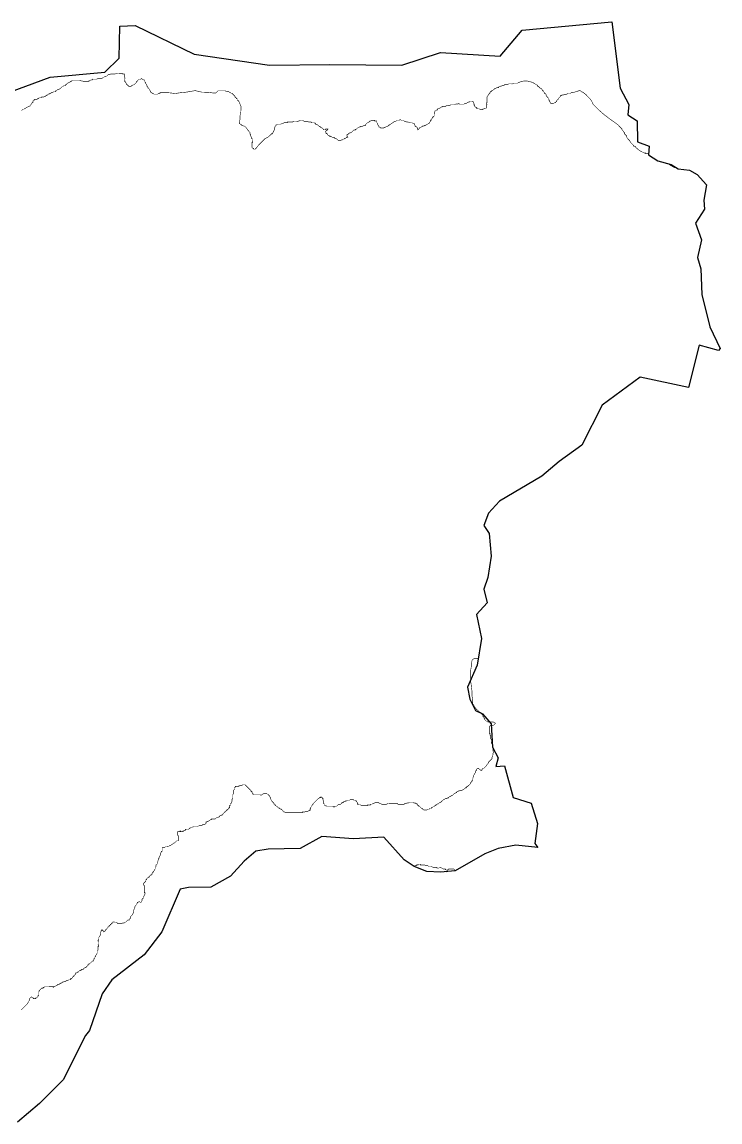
# Model space of a CAD drawing. Header units: metres. Extents: x 325786 to 333768, y 1808927 to 1815015.
# Drawn here: x 330076 to 333768, y 1809197 to 1815015 of the extents above; entities that cross this region are included whole.
import ezdxf

# ---------------------------------------------------------------- set-up
doc = ezdxf.new("R2010")
doc.units = ezdxf.units.M
doc.layers.add('HAZARDS LINE', color=1, linetype='Continuous')
doc.layers.add('village', color=3, linetype='Continuous')

msp = doc.modelspace()

# ---------------------------------------------------------------- linework, layer by layer
at = {"layer": 'HAZARDS LINE', "lineweight": 18, "const_width": 3}
for points in [[(333390.1, 1814318.3), (333386.8, 1814318.3), (333382.7, 1814318.4), (333378.7, 1814318.4), (333374.6, 1814318.4), (333374.7, 1814322.5), (333366.6, 1814322.5), (333362.6, 1814326.6), (333358.5, 1814326.6), (333350.5, 1814330.7), (333342.4, 1814334.8), (333338.4, 1814338.9), (333334.4, 1814338.9), (333334.4, 1814343), (333330.4, 1814347.1), (333326.4, 1814347.1), (333326.4, 1814351.1), (333322.3, 1814351.2), (333322.4, 1814355.2), (333318.3, 1814355.2), (333314.3, 1814359.3), (333310.3, 1814359.3), (333310.3, 1814363.4), (333302.3, 1814371.5), (333298.3, 1814375.6), (333294.3, 1814379.7), (333290.3, 1814387.8), (333286.3, 1814391.9), (333282.3, 1814395.9), (333278.3, 1814400), (333274.3, 1814408.1), (333274.3, 1814412.2), (333270.3, 1814416.3), (333266.3, 1814420.3), (333262.3, 1814424.4), (333262.3, 1814428.4), (333262.3, 1814432.5), (333258.3, 1814432.5), (333258.3, 1814436.6), (333254.3, 1814440.6), (333250.3, 1814444.7), (333250.3, 1814448.8), (333246.3, 1814452.8), (333226.3, 1814473.2), (333186.1, 1814501.8), (333153.9, 1814526.3), (333125.8, 1814550.8), (333113.8, 1814563), (333097.7, 1814579.3), (333089.8, 1814595.6), (333081.8, 1814607.7), (333069.7, 1814620), (333057.7, 1814632.2), (333041.6, 1814644.4), (333037.6, 1814644.5), (333033.6, 1814648.6), (333025.5, 1814652.7), (333013.4, 1814648.7), (332989, 1814640.8), (332985, 1814640.8), (332981, 1814640.9), (332976.9, 1814636.9), (332972.8, 1814636.9), (332968.8, 1814636.9), (332964.8, 1814637), (332956.6, 1814633), (332952.6, 1814633), (332948.6, 1814633), (332944.5, 1814633.1), (332940.4, 1814629.1), (332936.4, 1814629.1), (332932.3, 1814629.1), (332928.3, 1814625.1), (332924.2, 1814625.1), (332924.2, 1814621.1), (332920.1, 1814617.1), (332916.1, 1814613.1), (332911.9, 1814605), (332907.9, 1814605), (332903.8, 1814597), (332903.8, 1814592.9), (332899.7, 1814593), (332899.7, 1814588.9), (332895.7, 1814589), (332887.5, 1814585), (332883.5, 1814585), (332879.5, 1814585), (332875.4, 1814585.1), (332871.4, 1814585.1), (332871.4, 1814589.2), (332867.4, 1814593.2), (332867.4, 1814597.3), (332863.4, 1814601.3), (332863.4, 1814605.4), (332859.4, 1814609.5), (332859.5, 1814613.5), (332855.4, 1814617.6), (332851.4, 1814621.7), (332847.5, 1814629.8), (332847.5, 1814633.8), (332843.5, 1814637.9), (332839.4, 1814637.9), (332839.5, 1814642), (332831.4, 1814650.1), (332831.5, 1814654.2), (332827.4, 1814654.2), (332827.5, 1814658.2), (332823.5, 1814662.3), (332815.4, 1814666.4), (332811.4, 1814670.5), (332807.4, 1814674.6), (332803.3, 1814674.6), (332803.4, 1814678.6), (332799.4, 1814682.7), (332791.3, 1814686.8), (332787.3, 1814690.9), (332783.2, 1814690.9), (332783.3, 1814695), (332779.2, 1814695), (332763.1, 1814699.2), (332747, 1814703.3), (332730.8, 1814703.5), (332718.6, 1814699.5), (332714.6, 1814699.5), (332706.5, 1814695.6), (332702.4, 1814695.6), (332698.4, 1814691.6), (332694.3, 1814691.6), (332690.3, 1814691.6), (332686.2, 1814691.7), (332682.2, 1814691.7), (332678.1, 1814691.7), (332670, 1814687.7), (332666, 1814687.8), (332661.9, 1814687.8), (332657.9, 1814687.8), (332653.9, 1814687.9), (332649.8, 1814687.9), (332645.7, 1814683.9), (332641.7, 1814683.9), (332637.7, 1814684), (332633.6, 1814684), (332629.6, 1814684), (332625.5, 1814680), (332621.5, 1814680), (332617.4, 1814680.1), (332613.3, 1814676.1), (332609.3, 1814676.1), (332601.2, 1814672.1), (332597.1, 1814672.1), (332597.1, 1814668.1), (332593.1, 1814668.1), (332589, 1814668.2), (332580.9, 1814664.2), (332576.9, 1814664.2), (332576.8, 1814660.2), (332572.8, 1814660.2), (332568.7, 1814656.2), (332564.6, 1814652.2), (332560.6, 1814652.2), (332560.6, 1814648.2), (332556.5, 1814648.2), (332552.5, 1814644.2), (332552.4, 1814640.1), (332548.4, 1814640.2), (332548.3, 1814636.1), (332544.3, 1814632.1), (332544.2, 1814628.1), (332540.2, 1814628.1), (332540.2, 1814624.1), (332536.1, 1814620), (332536.1, 1814616), (332536, 1814612), (332536, 1814607.9), (332536, 1814603.9), (332535.9, 1814599.8), (332535.9, 1814595.8), (332535.9, 1814591.7), (332535.8, 1814587.7), (332531.8, 1814587.7), (332535.8, 1814579.6), (332531.7, 1814575.6), (332531.7, 1814571.6), (332531.6, 1814567.5), (332531.6, 1814563.5), (332531.6, 1814559.4), (332527.5, 1814559.5), (332519.4, 1814555.5), (332515.4, 1814555.5), (332511.3, 1814551.5), (332507.3, 1814551.5), (332503.2, 1814551.6), (332499.2, 1814551.6), (332495.2, 1814555.7), (332491.1, 1814555.7), (332487.1, 1814555.7), (332483, 1814555.8), (332483.1, 1814559.8), (332479, 1814559.8), (332479.1, 1814563.9), (332475, 1814563.9), (332475.1, 1814568), (332471, 1814568), (332471, 1814572), (332471.1, 1814576.1), (332467, 1814576.1), (332467.1, 1814580.1), (332467.1, 1814584.2), (332463.1, 1814588.3), (332463.1, 1814592.3), (332459.1, 1814596.4), (332455.1, 1814596.4), (332451, 1814596.4), (332447, 1814596.5), (332442.9, 1814596.5), (332442.9, 1814592.5), (332438.9, 1814592.5), (332434.8, 1814588.5), (332430.7, 1814588.5), (332426.7, 1814584.5), (332422.6, 1814584.5), (332418.6, 1814584.6), (332414.5, 1814580.6), (332410.5, 1814580.6), (332406.4, 1814580.6), (332402.4, 1814580.6), (332398.3, 1814580.7), (332394.3, 1814580.7), (332390.3, 1814580.7), (332386.2, 1814584.8), (332382.2, 1814580.8), (332378.1, 1814580.8), (332374.1, 1814580.9), (332370, 1814580.9), (332361.9, 1814576.9), (332353.8, 1814577), (332349.8, 1814577), (332345.8, 1814577), (332333.6, 1814573.1), (332325.5, 1814573.2), (332321.5, 1814573.2), (332317.4, 1814569.2), (332313.4, 1814569.2), (332309.3, 1814569.2), (332305.3, 1814569.3), (332301.2, 1814569.3), (332297.2, 1814565.3), (332293.1, 1814565.3), (332289, 1814561.3), (332280.9, 1814557.3), (332276.9, 1814557.4), (332272.8, 1814553.3), (332272.8, 1814549.3), (332268.7, 1814549.3), (332264.7, 1814545.3), (332260.6, 1814545.3), (332260.6, 1814541.3), (332256.5, 1814537.3), (332256.5, 1814533.3), (332256.5, 1814529.2), (332256.4, 1814525.2), (332256.4, 1814521.1), (332256.4, 1814517.1), (332252.3, 1814517.1), (332252.3, 1814513.1), (332248.2, 1814513.1), (332248.2, 1814509.1), (332244.1, 1814505), (332244.1, 1814501), (332240.1, 1814501), (332240, 1814497), (332240, 1814492.9), (332236, 1814493), (332235.9, 1814488.9), (332231.9, 1814484.9), (332231.8, 1814480.9), (332227.7, 1814476.9), (332223.7, 1814476.9), (332219.6, 1814472.9), (332215.6, 1814472.9), (332211.5, 1814468.9), (332207.5, 1814468.9), (332203.4, 1814469), (332203.4, 1814464.9), (332199.4, 1814465), (332195.3, 1814465), (332191.2, 1814461), (332183.1, 1814457), (332179.1, 1814457), (332179.1, 1814453), (332175, 1814449), (332170.9, 1814445), (332170.9, 1814449), (332166.9, 1814449), (332166.9, 1814453.1), (332167, 1814457.1), (332162.9, 1814457.1), (332162.9, 1814461.2), (332158.9, 1814461.2), (332154.9, 1814465.3), (332154.9, 1814469.3), (332150.9, 1814473.4), (332150.9, 1814477.5), (332138.8, 1814481.6), (332134.8, 1814481.6), (332130.8, 1814481.7), (332118.7, 1814485.8), (332114.6, 1814485.8), (332110.6, 1814485.9), (332106.6, 1814489.9), (332102.5, 1814490), (332098.5, 1814490), (332094.5, 1814494.1), (332086.4, 1814494.1), (332082.3, 1814494.2), (332078.3, 1814498.2), (332074.3, 1814498.3), (332070.2, 1814494.3), (332066.2, 1814494.3), (332062.1, 1814494.3), (332058.1, 1814494.3), (332054, 1814490.3), (332050, 1814490.4), (332041.9, 1814486.4), (332037.8, 1814482.4), (332029.7, 1814478.4), (332025.6, 1814474.4), (332017.5, 1814470.4), (332017.4, 1814466.4), (332013.4, 1814466.4), (332009.3, 1814462.4), (332005.3, 1814462.4), (331997.2, 1814458.4), (331993.1, 1814458.5), (331989.1, 1814454.4), (331985, 1814454.5), (331981, 1814454.5), (331976.9, 1814454.5), (331972.9, 1814454.6), (331968.9, 1814458.6), (331964.8, 1814458.7), (331964.9, 1814462.7), (331960.9, 1814466.8), (331956.9, 1814474.9), (331956.9, 1814479), (331952.9, 1814483), (331952.9, 1814487.1), (331953, 1814491.1), (331948.9, 1814491.1), (331944.9, 1814491.2), (331940.8, 1814491.2), (331940.9, 1814495.3), (331936.8, 1814495.3), (331932.8, 1814495.3), (331928.7, 1814495.3), (331920.6, 1814491.4), (331916.6, 1814491.4), (331912.5, 1814487.4), (331908.4, 1814483.4), (331904.4, 1814483.4), (331900.3, 1814479.4), (331896.2, 1814475.4), (331892.2, 1814471.4), (331892.1, 1814467.3), (331888.1, 1814467.4), (331884, 1814467.4), (331875.9, 1814463.4), (331871.9, 1814463.4), (331867.8, 1814463.5), (331863.8, 1814459.5), (331859.7, 1814459.5), (331855.7, 1814455.5), (331851.6, 1814455.5), (331847.5, 1814451.5), (331843.5, 1814447.5), (331839.4, 1814447.5), (331839.4, 1814443.5), (331835.4, 1814443.5), (331831.3, 1814443.5), (331831.3, 1814439.5), (331827.2, 1814439.5), (331823.2, 1814435.5), (331819.1, 1814431.5), (331815, 1814431.5), (331811, 1814427.5), (331806.9, 1814427.5), (331802.9, 1814423.5), (331798.8, 1814419.5), (331794.7, 1814419.6), (331794.7, 1814415.5), (331794.7, 1814411.5), (331798.7, 1814407.4), (331794.6, 1814407.4), (331794.6, 1814403.4), (331790.6, 1814403.4), (331786.5, 1814399.4), (331782.5, 1814399.4), (331778.4, 1814395.4), (331774.3, 1814395.5), (331770.3, 1814391.4), (331766.2, 1814391.5), (331758.1, 1814387.5), (331754.1, 1814387.5), (331750, 1814387.6), (331746, 1814391.6), (331742, 1814395.7), (331733.9, 1814399.8), (331729.9, 1814399.8), (331729.9, 1814403.9), (331725.9, 1814403.9), (331721.9, 1814403.9), (331717.8, 1814404), (331713.8, 1814408.1), (331709.8, 1814408.1), (331705.7, 1814408.1), (331705.7, 1814412.2), (331701.7, 1814412.2), (331697.7, 1814416.3), (331693.6, 1814416.3), (331693.7, 1814420.3), (331689.7, 1814424.4), (331685.6, 1814424.4), (331685.7, 1814428.5), (331681.6, 1814428.5), (331681.6, 1814432.6), (331681.7, 1814436.6), (331685.8, 1814440.6), (331689.8, 1814440.6), (331689.8, 1814444.6), (331693.9, 1814448.6), (331689.9, 1814448.7), (331685.8, 1814448.7), (331681.8, 1814448.7), (331681.7, 1814444.7), (331677.7, 1814444.7), (331673.7, 1814444.8), (331669.6, 1814444.8), (331669.6, 1814448.8), (331665.6, 1814452.9), (331657.6, 1814457), (331653.5, 1814457), (331653.6, 1814461.1), (331649.5, 1814461.1), (331645.5, 1814465.2), (331641.5, 1814469.3), (331633.4, 1814473.4), (331629.4, 1814473.4), (331629.4, 1814477.4), (331625.4, 1814481.5), (331621.4, 1814481.5), (331617.3, 1814481.6), (331613.3, 1814481.6), (331609.3, 1814481.6), (331605.2, 1814485.7), (331601.2, 1814485.7), (331597.2, 1814485.8), (331593.1, 1814485.8), (331585.1, 1814489.9), (331581, 1814489.9), (331568.9, 1814490), (331560.8, 1814494.1), (331556.8, 1814494.2), (331552.8, 1814494.2), (331548.7, 1814494.2), (331536.6, 1814490.3), (331516.3, 1814490.4), (331512.3, 1814490.5), (331508.2, 1814486.5), (331500.1, 1814486.5), (331496.1, 1814486.6), (331488, 1814486.6), (331484, 1814486.6), (331479.9, 1814486.7), (331479.9, 1814482.6), (331475.9, 1814482.7), (331471.8, 1814482.7), (331463.7, 1814482.8), (331455.6, 1814478.8), (331443.5, 1814474.8), (331439.4, 1814474.9), (331431.3, 1814474.9), (331427.3, 1814475), (331423.2, 1814470.9), (331419.2, 1814471), (331419.1, 1814466.9), (331415.1, 1814462.9), (331410.9, 1814450.8), (331410.9, 1814446.8), (331410.9, 1814442.7), (331406.8, 1814438.7), (331406.8, 1814434.7), (331402.7, 1814430.7), (331402.7, 1814426.6), (331398.6, 1814426.7), (331398.6, 1814422.6), (331394.5, 1814422.6), (331390.5, 1814418.6), (331390.4, 1814414.6), (331386.4, 1814414.6), (331378.2, 1814406.6), (331362, 1814398.6), (331357.9, 1814394.6), (331329.4, 1814366.5), (331317.2, 1814350.5), (331309, 1814342.4), (331305, 1814342.5), (331300.9, 1814342.5), (331301, 1814346.5), (331296.9, 1814346.6), (331292.9, 1814350.7), (331292.9, 1814354.7), (331293, 1814358.7), (331293, 1814362.8), (331293, 1814366.8), (331293.1, 1814370.9), (331293.1, 1814374.9), (331293.1, 1814379), (331297.2, 1814378.9), (331297.2, 1814383), (331293.2, 1814387), (331293.2, 1814391.1), (331293.3, 1814395.1), (331293.3, 1814399.2), (331289.2, 1814399.2), (331289.3, 1814403.2), (331289.3, 1814407.3), (331285.3, 1814411.4), (331285.3, 1814415.4), (331285.4, 1814419.4), (331281.4, 1814423.5), (331281.4, 1814427.6), (331281.4, 1814431.6), (331273.4, 1814439.8), (331261.4, 1814456), (331253.4, 1814464.2), (331237.2, 1814468.3), (331237.3, 1814472.4), (331233.2, 1814472.4), (331229.2, 1814476.5), (331225.2, 1814476.5), (331225.2, 1814484.6), (331229.4, 1814500.7), (331229.5, 1814521), (331233.7, 1814541.1), (331233.8, 1814553.3), (331234, 1814569.4), (331222.1, 1814597.8), (331218, 1814597.9), (331218, 1814601.9), (331214, 1814601.9), (331214, 1814606), (331214.1, 1814610), (331210, 1814610.1), (331210.1, 1814614.1), (331206, 1814614.1), (331206, 1814618.2), (331202, 1814618.2), (331202, 1814622.3), (331198, 1814626.3), (331194, 1814630.4), (331190, 1814634.5), (331186, 1814638.6), (331181.9, 1814638.6), (331177.9, 1814642.7), (331173.9, 1814642.7), (331169.9, 1814646.8), (331161.8, 1814646.8), (331149.7, 1814651), (331121.4, 1814651.2), (331113.3, 1814651.2), (331109.2, 1814647.2), (331105.2, 1814643.2), (331101.1, 1814639.2), (331089, 1814639.3), (331056.7, 1814643.6), (331028.4, 1814643.8), (330992, 1814652.2), (330947.5, 1814644.4), (330911.1, 1814640.7), (330886.8, 1814636.8), (330850.5, 1814641.1), (330842.4, 1814641.2), (330838.3, 1814641.2), (330834.3, 1814641.3), (330830.3, 1814641.3), (330826.2, 1814641.3), (330822.2, 1814641.4), (330818.1, 1814641.4), (330814.1, 1814641.4), (330806, 1814641.5), (330806, 1814637.4), (330801.9, 1814637.5), (330797.9, 1814637.5), (330793.8, 1814633.5), (330789.8, 1814633.5), (330785.7, 1814633.6), (330781.7, 1814633.6), (330777.6, 1814633.6), (330773.6, 1814633.6), (330769.6, 1814637.7), (330765.5, 1814637.8), (330761.5, 1814641.8), (330757.5, 1814641.9), (330757.5, 1814645.9), (330753.5, 1814650), (330753.5, 1814654), (330749.5, 1814658.1), (330745.5, 1814666.2), (330741.5, 1814666.2), (330741.5, 1814670.3), (330737.5, 1814674.4), (330737.6, 1814678.4), (330733.5, 1814682.5), (330733.6, 1814686.5), (330729.6, 1814690.6), (330729.6, 1814694.6), (330725.6, 1814698.7), (330725.6, 1814702.8), (330721.6, 1814706.8), (330721.6, 1814710.9), (330717.6, 1814710.9), (330713.6, 1814710.9), (330709.5, 1814715), (330705.5, 1814715), (330701.4, 1814711), (330697.4, 1814711.1), (330693.3, 1814711.1), (330689.3, 1814707.1), (330685.2, 1814703.1), (330685.2, 1814699), (330681.1, 1814699.1), (330681.1, 1814695), (330677, 1814691), (330672.9, 1814687), (330668.9, 1814683), (330664.8, 1814683), (330656.7, 1814679), (330652.6, 1814675), (330648.6, 1814675), (330644.6, 1814675.1), (330640.5, 1814675.1), (330640.5, 1814679.1), (330636.5, 1814679.2), (330632.5, 1814679.2), (330632.5, 1814683.3), (330628.4, 1814683.3), (330628.5, 1814687.3), (330624.5, 1814695.4), (330620.5, 1814699.5), (330620.5, 1814703.6), (330616.5, 1814703.6), (330616.5, 1814707.6), (330616.5, 1814711.7), (330620.6, 1814715.7), (330620.6, 1814719.7), (330616.6, 1814723.8), (330616.7, 1814727.9), (330616.7, 1814731.9), (330616.7, 1814735.9), (330616.8, 1814740), (330612.7, 1814740), (330608.7, 1814740), (330604.7, 1814744.1), (330596.6, 1814744.2), (330592.5, 1814744.2), (330588.5, 1814744.2), (330584.4, 1814744.3), (330580.4, 1814744.3), (330568.2, 1814740.4), (330564.2, 1814740.4), (330556.1, 1814740.5), (330552.1, 1814740.5), (330548, 1814740.5), (330544, 1814740.5), (330539.9, 1814736.5), (330535.9, 1814736.6), (330531.8, 1814736.6), (330527.8, 1814732.6), (330523.7, 1814728.6), (330519.6, 1814728.6), (330503.4, 1814720.6), (330499.3, 1814716.6), (330495.3, 1814716.7), (330491.3, 1814716.7), (330487.2, 1814716.7), (330483.2, 1814716.8), (330479.1, 1814716.8), (330471, 1814712.8), (330467, 1814712.8), (330462.9, 1814712.9), (330454.8, 1814712.9), (330450.8, 1814713), (330446.7, 1814708.9), (330442.7, 1814709), (330430.5, 1814705), (330430.5, 1814701), (330426.4, 1814701), (330422.4, 1814701), (330418.4, 1814701.1), (330414.3, 1814701.1), (330410.3, 1814701.1), (330402.2, 1814701.2), (330382, 1814705.4), (330373.9, 1814705.5), (330369.9, 1814705.5), (330365.8, 1814705.5), (330361.8, 1814705.6), (330357.8, 1814705.6), (330353.7, 1814705.6), (330349.7, 1814705.7), (330345.6, 1814705.7), (330341.6, 1814705.7), (330337.5, 1814701.7), (330333.5, 1814701.7), (330325.3, 1814693.7), (330321.3, 1814693.7), (330313.2, 1814689.8), (330313.1, 1814685.7), (330305, 1814681.7), (330305, 1814677.7), (330300.9, 1814677.7), (330296.9, 1814677.8), (330292.8, 1814673.7), (330288.8, 1814673.8), (330284.7, 1814669.8), (330276.6, 1814661.7), (330272.5, 1814661.8), (330272.5, 1814657.7), (330264.4, 1814657.8), (330260.3, 1814653.8), (330256.3, 1814649.8), (330252.2, 1814649.8), (330252.2, 1814645.8), (330244.1, 1814645.8), (330236, 1814641.8), (330231.9, 1814641.9), (330227.9, 1814637.9), (330223.8, 1814637.9), (330219.8, 1814633.9), (330215.7, 1814633.9), (330211.6, 1814629.9), (330207.6, 1814629.9), (330207.6, 1814625.9), (330203.5, 1814625.9), (330199.4, 1814621.9), (330195.4, 1814621.9), (330191.3, 1814617.9), (330187.3, 1814618), (330183.2, 1814618), (330179.2, 1814618), (330175.1, 1814614), (330171.1, 1814614), (330167, 1814614.1), (330163, 1814610.1), (330158.9, 1814610.1), (330154.9, 1814606.1), (330150.8, 1814606.1), (330146.8, 1814606.1), (330142.7, 1814606.2), (330142.7, 1814602.1), (330138.7, 1814602.2), (330138.6, 1814598.1), (330134.6, 1814598.1), (330134.5, 1814590.1), (330130.5, 1814590.1), (330126.4, 1814582), (330122.3, 1814578), (330118.2, 1814574), (330118.2, 1814570), (330114.2, 1814570), (330106, 1814566), (330085.7, 1814554), (330081.7, 1814554.1), (330077.6, 1814550.1), (330073.5, 1814546.1)], [(333542.2, 1814241.9), (333527.7, 1814244.5), (333499.5, 1814260.8), (333490, 1814267.6)], [(330071.2, 1809789.5), (330075.3, 1809793.5), (330079.3, 1809797.5), (330083.4, 1809801.6), (330087.5, 1809805.6), (330091.5, 1809809.6), (330095.6, 1809813.6), (330099.7, 1809817.6), (330103.8, 1809821.6), (330107.9, 1809829.6), (330111.9, 1809833.7), (330112, 1809837.7), (330116, 1809841.7), (330116.1, 1809849.8), (330120.2, 1809853.8), (330124.3, 1809857.8), (330128.3, 1809857.8), (330132.3, 1809853.7), (330136.3, 1809853.7), (330136.3, 1809849.6), (330140.4, 1809849.6), (330144.4, 1809849.6), (330148.4, 1809849.5), (330148.5, 1809853.6), (330152.5, 1809853.5), (330156.6, 1809857.6), (330160.7, 1809861.6), (330160.7, 1809865.6), (330164.7, 1809865.6), (330164.8, 1809869.6), (330164.8, 1809873.7), (330164.8, 1809877.7), (330164.9, 1809881.7), (330164.9, 1809885.8), (330164.9, 1809889.8), (330169, 1809889.8), (330169, 1809893.8), (330173.1, 1809897.8), (330177.1, 1809901.9), (330181.2, 1809901.8), (330181.2, 1809905.9), (330185.2, 1809905.8), (330189.3, 1809905.8), (330189.3, 1809909.8), (330193.4, 1809909.8), (330197.4, 1809913.8), (330201.5, 1809913.8), (330205.5, 1809913.8), (330209.6, 1809913.7), (330213.6, 1809913.7), (330217.6, 1809913.7), (330221.7, 1809913.6), (330225.7, 1809913.6), (330229.8, 1809913.6), (330233.8, 1809913.5), (330237.8, 1809913.5), (330241.9, 1809909.4), (330241.9, 1809913.5), (330245.9, 1809913.4), (330250, 1809913.4), (330254, 1809917.4), (330258.1, 1809917.4), (330262.2, 1809921.4), (330266.2, 1809925.4), (330270.3, 1809925.4), (330274.3, 1809925.3), (330274.3, 1809929.4), (330278.4, 1809929.3), (330282.4, 1809929.3), (330282.5, 1809933.4), (330286.5, 1809933.3), (330290.6, 1809937.3), (330294.6, 1809937.3), (330298.7, 1809941.3), (330302.7, 1809941.3), (330306.8, 1809941.2), (330310.8, 1809945.3), (330314.9, 1809945.2), (330318.9, 1809945.2), (330323, 1809949.2), (330327, 1809949.2), (330331.1, 1809949.1), (330331.1, 1809953.2), (330335.1, 1809953.1), (330335.2, 1809957.2), (330339.2, 1809957.2), (330343.3, 1809961.2), (330343.3, 1809965.2), (330347.4, 1809965.2), (330347.4, 1809969.2), (330351.4, 1809969.2), (330355.5, 1809973.2), (330355.5, 1809977.2), (330359.6, 1809977.2), (330359.6, 1809981.2), (330359.6, 1809985.3), (330363.7, 1809985.3), (330367.8, 1809989.3), (330371.8, 1809989.2), (330371.8, 1809993.3), (330375.9, 1809993.2), (330379.9, 1809997.3), (330384, 1809997.2), (330388.1, 1810001.2), (330392.1, 1810001.2), (330392.1, 1810005.2), (330396.2, 1810005.2), (330400.2, 1810005.2), (330400.2, 1810009.2), (330404.3, 1810009.2), (330408.4, 1810013.2), (330412.4, 1810013.2), (330416.5, 1810017.2), (330420.5, 1810021.2), (330420.6, 1810025.2), (330424.6, 1810025.2), (330424.6, 1810029.2), (330428.7, 1810033.2), (330432.8, 1810033.2), (330432.8, 1810037.3), (330436.8, 1810037.2), (330440.9, 1810041.2), (330445, 1810045.2), (330449, 1810049.2), (330453.1, 1810049.2), (330453.1, 1810053.3), (330457.2, 1810057.3), (330457.2, 1810061.3), (330461.3, 1810065.3), (330461.3, 1810069.4), (330465.4, 1810073.4), (330465.4, 1810077.4), (330469.5, 1810081.4), (330469.5, 1810085.5), (330473.6, 1810089.5), (330473.7, 1810097.6), (330473.7, 1810101.6), (330477.8, 1810105.6), (330477.8, 1810113.7), (330477.9, 1810117.7), (330477.9, 1810121.8), (330477.9, 1810125.8), (330482, 1810125.8), (330482, 1810129.8), (330478, 1810133.9), (330482, 1810133.9), (330482.1, 1810137.9), (330482.1, 1810146), (330482.2, 1810150), (330482.2, 1810154.1), (330478.2, 1810154.1), (330478.2, 1810158.1), (330482.3, 1810162.2), (330482.3, 1810166.2), (330482.3, 1810170.2), (330482.4, 1810174.3), (330486.4, 1810178.3), (330490.5, 1810186.3), (330490.6, 1810190.4), (330494.8, 1810210.6), (330498.8, 1810214.6), (330498.8, 1810210.5), (330502.9, 1810210.5), (330506.9, 1810206.4), (330506.8, 1810202.4), (330519, 1810210.4), (330519, 1810214.4), (330523.1, 1810214.4), (330523.1, 1810218.4), (330527.2, 1810222.4), (330531.3, 1810226.4), (330531.3, 1810230.5), (330535.4, 1810234.5), (330539.4, 1810234.5), (330539.4, 1810238.5), (330543.5, 1810238.5), (330543.5, 1810242.5), (330547.6, 1810242.5), (330547.6, 1810246.5), (330551.6, 1810246.5), (330551.7, 1810250.5), (330555.7, 1810254.5), (330559.8, 1810254.5), (330563.8, 1810254.5), (330567.9, 1810254.4), (330571.9, 1810254.4), (330579.9, 1810250.3), (330584, 1810246.2), (330588, 1810246.2), (330592, 1810246.2), (330596.1, 1810246.1), (330600.1, 1810246.1), (330604.2, 1810246.1), (330608.2, 1810250.1), (330612.3, 1810250), (330616.3, 1810250), (330620.4, 1810254), (330624.4, 1810254), (330628.5, 1810258), (330636.6, 1810266), (330640.7, 1810266), (330644.7, 1810266), (330644.8, 1810270), (330648.8, 1810274), (330648.9, 1810278), (330648.9, 1810282.1), (330653, 1810286.1), (330657, 1810290.1), (330661.1, 1810294.1), (330661.1, 1810298.2), (330665.2, 1810302.2), (330665.2, 1810306.2), (330669.4, 1810326.4), (330673.6, 1810334.4), (330673.6, 1810338.5), (330677.7, 1810342.5), (330681.7, 1810346.5), (330681.8, 1810350.5), (330685.8, 1810354.5), (330685.9, 1810358.6), (330689.9, 1810358.6), (330694, 1810362.6), (330698, 1810362.5), (330702, 1810358.5), (330706.1, 1810358.4), (330706.1, 1810362.5), (330710.2, 1810366.5), (330710.2, 1810370.5), (330710.2, 1810374.6), (330714.3, 1810378.6), (330718.4, 1810382.6), (330718.4, 1810386.6), (330722.5, 1810394.7), (330722.5, 1810398.7), (330726.6, 1810402.7), (330726.7, 1810406.8), (330726.7, 1810410.8), (330722.6, 1810410.8), (330722.7, 1810414.9), (330722.7, 1810418.9), (330722.7, 1810423), (330722.8, 1810427), (330722.8, 1810431), (330722.8, 1810435.1), (330722.9, 1810439.1), (330722.9, 1810443.2), (330722.9, 1810447.2), (330718.9, 1810451.3), (330719, 1810455.3), (330719, 1810459.4), (330723.1, 1810463.4), (330727.1, 1810467.4), (330731.2, 1810471.4), (330731.2, 1810475.4), (330731.3, 1810479.5), (330735.3, 1810479.4), (330735.3, 1810483.5), (330739.4, 1810487.5), (330743.5, 1810491.5), (330747.5, 1810491.5), (330747.6, 1810495.5), (330751.6, 1810495.5), (330751.6, 1810499.5), (330755.7, 1810499.5), (330755.7, 1810503.5), (330759.7, 1810503.5), (330763.8, 1810507.5), (330763.8, 1810511.6), (330768, 1810519.6), (330772, 1810519.6), (330772, 1810523.6), (330776.1, 1810527.6), (330776.1, 1810531.7), (330780.2, 1810535.7), (330780.2, 1810539.7), (330780.3, 1810543.8), (330784.3, 1810547.8), (330784.4, 1810551.8), (330784.4, 1810555.9), (330788.5, 1810559.9), (330792.5, 1810563.9), (330792.6, 1810567.9), (330796.7, 1810584), (330796.8, 1810588.1), (330800.9, 1810592.1), (330800.9, 1810596.1), (330809.1, 1810612.2), (330809.2, 1810620.3), (330813.2, 1810624.3), (330813.3, 1810628.4), (330817.3, 1810628.3), (330817.3, 1810632.4), (330817.4, 1810636.4), (330817.4, 1810644.5), (330817.5, 1810648.5), (330829.6, 1810648.5), (330833.7, 1810652.5), (330841.7, 1810652.4), (330849.9, 1810656.4), (330853.9, 1810656.3), (330858, 1810660.4), (330862, 1810660.3), (330874.2, 1810668.3), (330878.3, 1810672.3), (330882.3, 1810672.3), (330886.4, 1810676.3), (330894.5, 1810684.3), (330902.6, 1810684.3), (330902.8, 1810712.5), (330898.8, 1810712.6), (330898.9, 1810732.8), (330911.1, 1810732.7), (330911.1, 1810736.7), (330915.1, 1810736.7), (330915.1, 1810732.7), (330927.2, 1810732.6), (330927.3, 1810736.6), (330931.3, 1810736.6), (330935.4, 1810740.6), (330939.4, 1810740.5), (330939.5, 1810744.6), (330955.6, 1810744.5), (330959.7, 1810748.5), (330963.7, 1810748.4), (330963.8, 1810752.5), (330967.8, 1810752.4), (330971.9, 1810756.5), (330980, 1810756.4), (330980, 1810760.4), (331004.2, 1810760.2), (331012.3, 1810764.2), (331024.5, 1810764.1), (331028.5, 1810768.1), (331032.6, 1810768.1), (331032.6, 1810772.1), (331044.7, 1810772), (331044.8, 1810776.1), (331048.8, 1810776.1), (331048.9, 1810784.1), (331052.9, 1810784.1), (331057, 1810788.1), (331061, 1810788.1), (331069.1, 1810792.1), (331073.2, 1810796.1), (331077.3, 1810796), (331077.3, 1810800.1), (331097.5, 1810799.9), (331101.6, 1810803.9), (331105.6, 1810807.9), (331109.7, 1810807.9), (331121.8, 1810811.9), (331121.9, 1810815.9), (331130, 1810819.9), (331134, 1810819.8), (331134, 1810823.9), (331142.2, 1810827.9), (331146.3, 1810835.9), (331150.3, 1810835.9), (331150.3, 1810839.9), (331158.4, 1810843.9), (331158.5, 1810847.9), (331162.5, 1810847.9), (331162.6, 1810852), (331166.6, 1810851.9), (331170.7, 1810855.9), (331170.7, 1810860), (331174.7, 1810859.9), (331174.8, 1810872.1), (331178.9, 1810872), (331178.9, 1810880.1), (331183, 1810884.1), (331183, 1810888.2), (331187.1, 1810892.2), (331187.2, 1810904.3), (331191.3, 1810908.3), (331191.4, 1810928.5), (331195.5, 1810936.6), (331195.7, 1810952.7), (331199.7, 1810956.7), (331199.8, 1810964.8), (331203.9, 1810968.8), (331203.9, 1810972.9), (331224.1, 1810972.7), (331224.2, 1810976.8), (331240.3, 1810976.6), (331240.3, 1810980.7), (331256.5, 1810980.5), (331260.5, 1810976.5), (331264.5, 1810972.4), (331272.5, 1810964.3), (331276.6, 1810960.2), (331280.6, 1810956.1), (331284.6, 1810952), (331284.5, 1810948), (331288.6, 1810948), (331288.5, 1810943.9), (331292.6, 1810943.9), (331292.6, 1810939.8), (331296.6, 1810935.8), (331296.5, 1810931.7), (331300.6, 1810931.7), (331300.5, 1810927.7), (331345, 1810927.3), (331349.1, 1810931.3), (331357.2, 1810935.3), (331369.3, 1810935.2), (331373.3, 1810931.1), (331377.4, 1810931.1), (331381.3, 1810923), (331385.4, 1810922.9), (331385.3, 1810918.9), (331389.3, 1810914.8), (331389.3, 1810906.7), (331393.3, 1810902.7), (331397.3, 1810894.6), (331401.3, 1810890.5), (331409.3, 1810882.3), (331409.3, 1810878.3), (331413.3, 1810874.2), (331417.3, 1810874.2), (331417.3, 1810870.2), (331425.3, 1810866), (331433.3, 1810857.9), (331437.4, 1810857.9), (331437.4, 1810853.8), (331445.4, 1810853.8), (331445.4, 1810849.7), (331449.4, 1810849.7), (331453.5, 1810845.6), (331457.5, 1810841.5), (331457.4, 1810837.5), (331465.5, 1810837.4), (331469.5, 1810833.4), (331558.4, 1810832.7), (331558.5, 1810836.7), (331570.6, 1810836.6), (331578.7, 1810840.6), (331586.8, 1810840.5), (331594.9, 1810844.5), (331598.9, 1810844.5), (331599, 1810852.6), (331603, 1810852.5), (331603.1, 1810860.6), (331607.2, 1810864.6), (331607.2, 1810868.7), (331611.3, 1810872.7), (331611.3, 1810876.7), (331615.3, 1810876.7), (331615.4, 1810880.7), (331619.4, 1810884.7), (331623.5, 1810888.7), (331627.6, 1810892.7), (331631.7, 1810896.8), (331639.8, 1810904.8), (331643.9, 1810908.8), (331647.9, 1810908.7), (331648, 1810912.8), (331656, 1810912.7), (331656.1, 1810916.8), (331660.1, 1810916.7), (331660.1, 1810912.7), (331664.1, 1810912.7), (331664.1, 1810908.6), (331668.1, 1810908.6), (331668.1, 1810900.5), (331672, 1810892.4), (331671.9, 1810880.3), (331676, 1810880.2), (331675.9, 1810872.2), (331680, 1810872.1), (331684, 1810868), (331720.3, 1810867.8), (331724.3, 1810863.7), (331728.4, 1810863.7), (331732.5, 1810867.7), (331740.5, 1810867.6), (331744.6, 1810871.6), (331748.7, 1810875.6), (331756.8, 1810875.6), (331769, 1810883.5), (331769, 1810887.6), (331777.1, 1810887.5), (331777.1, 1810891.6), (331785.2, 1810891.5), (331785.2, 1810895.5), (331793.3, 1810895.5), (331797.4, 1810899.5), (331809.5, 1810899.4), (331813.6, 1810903.4), (331829.7, 1810903.3), (331829.7, 1810899.2), (331837.8, 1810899.2), (331841.8, 1810895.1), (331845.8, 1810895.1), (331845.8, 1810891), (331849.8, 1810886.9), (331849.7, 1810878.9), (331853.8, 1810878.8), (331853.7, 1810874.8), (331865.9, 1810874.7), (331873.9, 1810870.6), (331902.2, 1810870.4), (331902.2, 1810874.4), (331918.4, 1810874.3), (331918.4, 1810878.3), (331926.5, 1810878.3), (331934.6, 1810882.2), (331938.7, 1810882.2), (331942.7, 1810886.2), (331962.9, 1810886.1), (331967, 1810882), (331971, 1810882), (331979, 1810877.8), (332003.3, 1810877.7), (332011.4, 1810881.6), (332063.9, 1810881.2), (332063.9, 1810877.2), (332096.2, 1810876.9), (332100.3, 1810880.9), (332108.4, 1810880.9), (332112.4, 1810884.9), (332120.5, 1810884.8), (332124.6, 1810888.8), (332144.8, 1810888.7), (332148.8, 1810884.6), (332156.9, 1810884.5), (332160.9, 1810880.5), (332164.9, 1810880.4), (332164.9, 1810876.4), (332169, 1810876.3), (332168.9, 1810872.3), (332173, 1810872.3), (332172.9, 1810868.2), (332177, 1810868.2), (332181, 1810864.1), (332185, 1810860.1), (332189, 1810856), (332193, 1810856), (332193, 1810851.9), (332197.1, 1810851.9), (332201.1, 1810847.8), (332217.2, 1810847.7), (332221.3, 1810851.7), (332229.4, 1810851.6), (332233.4, 1810855.6), (332241.5, 1810855.6), (332241.6, 1810859.6), (332245.6, 1810859.6), (332249.7, 1810863.6), (332257.8, 1810867.6), (332261.9, 1810871.6), (332265.9, 1810871.5), (332265.9, 1810875.6), (332274, 1810879.6), (332278.1, 1810879.5), (332282.2, 1810883.5), (332286.2, 1810887.5), (332290.3, 1810887.5), (332294.3, 1810891.5), (332298.4, 1810895.5), (332298.5, 1810899.6), (332302.5, 1810899.5), (332306.6, 1810903.6), (332310.6, 1810903.5), (332314.7, 1810907.5), (332322.8, 1810907.5), (332326.8, 1810911.5), (332330.9, 1810911.4), (332330.9, 1810915.5), (332334.9, 1810915.5), (332339, 1810919.5), (332343.1, 1810919.4), (332347.1, 1810923.4), (332351.2, 1810923.4), (332355.2, 1810927.4), (332359.3, 1810931.4), (332363.4, 1810935.4), (332367.4, 1810935.4), (332371.5, 1810939.4), (332375.5, 1810939.4), (332375.6, 1810943.4), (332379.6, 1810943.4), (332383.7, 1810947.4), (332387.7, 1810947.4), (332391.8, 1810951.4), (332403.9, 1810951.3), (332408, 1810955.3), (332412, 1810955.3), (332416.1, 1810959.3), (332420.2, 1810963.3), (332424.2, 1810963.3), (332424.3, 1810967.3), (332428.3, 1810967.3), (332428.3, 1810971.3), (332432.4, 1810971.3), (332436.4, 1810975.3), (332440.5, 1810979.3), (332444.6, 1810983.3), (332448.7, 1810987.3), (332448.7, 1810991.4), (332452.8, 1810995.4), (332456.8, 1810999.4), (332456.9, 1811003.4), (332460.9, 1811007.4), (332461, 1811015.5), (332465.2, 1811031.6), (332469.2, 1811035.6), (332469.3, 1811039.7), (332473.4, 1811043.7), (332473.4, 1811051.8), (332477.5, 1811055.8), (332481.6, 1811059.8), (332481.6, 1811063.8), (332485.7, 1811067.9), (332489.7, 1811067.8), (332505.6, 1811054.8), (332509.6, 1811058.9), (332509.7, 1811062.9), (332513.7, 1811066.9), (332517.8, 1811066.9), (332521.9, 1811070.9), (332530, 1811078.9), (332538.2, 1811091), (332542.3, 1811095), (332542.3, 1811099), (332546.4, 1811103.1), (332550.4, 1811107.1), (332554.5, 1811111.1), (332562.6, 1811119.1), (332562.7, 1811127.2), (332566.8, 1811135.2), (332566.9, 1811147.4), (332571, 1811151.4), (332571, 1811155.4), (332567, 1811159.5), (332567.1, 1811175.7), (332563.1, 1811179.7), (332563.2, 1811195.9), (332559.2, 1811200), (332559.4, 1811220.2), (332555.4, 1811224.3), (332555.5, 1811240.5), (332551.5, 1811244.5), (332551.6, 1811252.6), (332547.5, 1811252.6), (332547.8, 1811289), (332551.9, 1811293), (332559.9, 1811293), (332572.1, 1811296.9), (332576.2, 1811300.9), (332580.3, 1811305), (332576.2, 1811309), (332568.2, 1811313.1), (332539.9, 1811313.4), (332539.9, 1811317.4), (332531.8, 1811317.5), (332523.8, 1811325.6), (332523.8, 1811329.7), (332519.8, 1811333.7), (332519.9, 1811337.8), (332515.9, 1811341.8), (332511.8, 1811345.9), (332511.9, 1811350), (332503.9, 1811358.1), (332503.9, 1811362.2), (332495.8, 1811366.3), (332491.8, 1811370.3), (332487.8, 1811374.4), (332479.8, 1811378.5), (332479.8, 1811382.6), (332475.7, 1811382.6), (332471.8, 1811390.7), (332467.8, 1811394.8), (332467.8, 1811398.8), (332463.7, 1811398.9), (332463.8, 1811406.9), (332459.8, 1811407), (332460, 1811435.3), (332456.1, 1811451.5), (332456.2, 1811475.7), (332448.6, 1811536.4), (332449, 1811585), (332453.2, 1811609.2), (332453.4, 1811625.4), (332457.5, 1811641.5), (332469.7, 1811649.5), (332489.4, 1811649.3)], [(332369.2, 1810527.2), (332368.3, 1810527.2), (332364.2, 1810527.2), (332364.2, 1810531.3), (332360.2, 1810535.3), (332356.2, 1810535.4), (332352.2, 1810535.4), (332348.1, 1810535.4), (332344.1, 1810535.5), (332340, 1810535.5), (332336, 1810535.5), (332332, 1810535.6), (332331.9, 1810531.5), (332327.9, 1810531.6), (332327.8, 1810527.5), (332327.8, 1810523.5), (332323.8, 1810523.5), (332319.7, 1810519.5), (332319.7, 1810523.5), (332319.8, 1810527.6), (332319.8, 1810531.6), (332315.8, 1810531.7), (332315.8, 1810535.7), (332311.7, 1810535.7), (332307.7, 1810535.8), (332303.7, 1810535.8), (332299.7, 1810539.9), (332295.6, 1810539.9), (332291.6, 1810544), (332287.6, 1810544), (332279.5, 1810540), (332275.4, 1810540.1), (332271.4, 1810540.1), (332267.4, 1810544.2), (332259.3, 1810544.2), (332255.2, 1810544.3), (332251.2, 1810544.3), (332239.1, 1810548.4), (332235.1, 1810548.5), (332231, 1810548.5), (332227, 1810548.5), (332223, 1810552.6), (332218.9, 1810552.6), (332214.9, 1810552.7), (332210.9, 1810552.7), (332206.8, 1810556.8), (332202.8, 1810556.8), (332198.8, 1810556.8), (332194.7, 1810556.9), (332190.7, 1810556.9), (332186.6, 1810556.9), (332182.6, 1810557), (332182.6, 1810561), (332178.6, 1810561), (332174.6, 1810561.1), (332170.5, 1810561.1), (332170.5, 1810557), (332166.4, 1810557.1), (332162.4, 1810557.1), (332162.4, 1810553.1), (332158.3, 1810553.1), (332154.3, 1810553.1), (332150.2, 1810549.1), (332149.9, 1810548.8)]]:
    msp.add_lwpolyline(points, dxfattribs=at)
at = {"layer": 'village', "color": 3}
msp.add_polyline3d([(329967.2, 1814628.3, 0), (330225.1, 1814722.8, 0), (330513.4, 1814749.1, 0), (330589.4, 1814823.4, 0), (330594, 1814992.9, 0), (330675.1, 1814996.6, 0), (330986.2, 1814845.3, 0), (331385.9, 1814787.6, 0), (331704.1, 1814790.9, 0), (332085.4, 1814787.3, 0), (332289.4, 1814853.3, 0), (332604.8, 1814834.2, 0), (332721.2, 1814972.2, 0), (333195.4, 1815015.1, 0), (333239.7, 1814664.9, 0), (333285.2, 1814578.1, 0), (333281, 1814523.3, 0), (333330.7, 1814492.5, 0), (333332.6, 1814381.5, 0), (333394.3, 1814358.1, 0), (333389.5, 1814312.6, 0), (333439, 1814281.6, 0), (333510.1, 1814262.1, 0), (333547.1, 1814238.8, 0), (333606.4, 1814231.5, 0), (333647.4, 1814208.9, 0), (333696.9, 1814153.5, 0), (333682.4, 1814072.7, 0), (333687.1, 1814024.9, 0), (333637.8, 1813951.6, 0), (333669.6, 1813863.2, 0), (333648.4, 1813769.1, 0), (333666.4, 1813709.8, 0), (333673, 1813574.7, 0), (333713.7, 1813403.2, 0), (333768.3, 1813288.8, 0), (333760.8, 1813277.3, 0), (333658.3, 1813305.8, 0), (333600.8, 1813081.6, 0), (333345.5, 1813137.1, 0), (333145.6, 1812988.3, 0), (333038.2, 1812777.7, 0), (332917.5, 1812690.8, 0), (332826.3, 1812613.4, 0), (332602.3, 1812480.3, 0), (332543.2, 1812417.1, 0), (332518.7, 1812353, 0), (332547.4, 1812309.5, 0), (332557.1, 1812189.7, 0), (332539.8, 1812077.8, 0), (332519.2, 1812016.2, 0), (332536.3, 1811943.7, 0), (332479.4, 1811880.6, 0), (332506, 1811755.3, 0), (332483.9, 1811613.7, 0), (332432.1, 1811497.5, 0), (332444.5, 1811433.3, 0), (332474.8, 1811374.4, 0), (332511.3, 1811356.4, 0), (332557.4, 1811302.9, 0), (332565.1, 1811179.3, 0), (332594.9, 1811122.5, 0), (332583.2, 1811076.7, 0), (332628.1, 1811080.9, 0), (332674.6, 1810914, 0), (332770.1, 1810884.4, 0), (332803.4, 1810776, 0), (332787.9, 1810670.5, 0), (332805, 1810649.5, 0), (332688.1, 1810662.1, 0), (332595.6, 1810643.3, 0), (332524.1, 1810615.7, 0), (332366.5, 1810525.7, 0), (332290.1, 1810518.1, 0), (332217.5, 1810521.9, 0), (332150.8, 1810548.2, 0), (332097.5, 1810583.6, 0), (331990.1, 1810703.9, 0), (331829.4, 1810694.5, 0), (331662.1, 1810708, 0), (331547.7, 1810644.2, 0), (331377.9, 1810640.1, 0), (331312.7, 1810629.6, 0), (331250.4, 1810576.8, 0), (331178, 1810497.7, 0), (331074, 1810439.2, 0), (330956.4, 1810438.1, 0), (330912.1, 1810428.6, 0), (330814.9, 1810202.9, 0), (330722, 1810081.8, 0), (330550.7, 1809949.5, 0), (330499.1, 1809875.9, 0), (330433.1, 1809681.9, 0), (330412.3, 1809655.5, 0), (330294.3, 1809420.5, 0), (330169.1, 1809296, 0), (330052.7, 1809197.3, 0)], dxfattribs=at)
msp.add_polyline3d([(329967.2, 1814628.3, 0), (330225.1, 1814722.8, 0), (330513.4, 1814749.1, 0), (330589.4, 1814823.4, 0), (330594, 1814992.9, 0), (330675.1, 1814996.6, 0), (330986.2, 1814845.3, 0), (331385.9, 1814787.6, 0), (331704.1, 1814790.9, 0), (332085.4, 1814787.3, 0), (332289.4, 1814853.3, 0), (332604.8, 1814834.2, 0), (332721.2, 1814972.2, 0), (333195.4, 1815015.1, 0), (333239.7, 1814664.9, 0), (333285.2, 1814578.1, 0), (333281, 1814523.3, 0), (333330.7, 1814492.5, 0), (333332.6, 1814381.5, 0), (333394.3, 1814358.1, 0), (333389.5, 1814312.6, 0), (333439, 1814281.6, 0), (333510.1, 1814262.1, 0), (333547.1, 1814238.8, 0), (333606.4, 1814231.5, 0), (333647.4, 1814208.9, 0), (333696.9, 1814153.5, 0), (333682.4, 1814072.7, 0), (333687.1, 1814024.9, 0), (333637.8, 1813951.6, 0), (333669.6, 1813863.2, 0), (333648.4, 1813769.1, 0), (333666.4, 1813709.8, 0), (333673, 1813574.7, 0), (333713.7, 1813403.2, 0), (333768.3, 1813288.8, 0), (333760.8, 1813277.3, 0), (333658.3, 1813305.8, 0), (333600.8, 1813081.6, 0), (333345.5, 1813137.1, 0), (333145.6, 1812988.3, 0), (333038.2, 1812777.7, 0), (332917.5, 1812690.8, 0), (332826.3, 1812613.4, 0), (332602.3, 1812480.3, 0), (332543.2, 1812417.1, 0), (332518.7, 1812353, 0), (332547.4, 1812309.5, 0), (332557.1, 1812189.7, 0), (332539.8, 1812077.8, 0), (332519.2, 1812016.2, 0), (332536.3, 1811943.7, 0), (332479.4, 1811880.6, 0), (332506, 1811755.3, 0), (332483.9, 1811613.7, 0), (332432.1, 1811497.5, 0), (332444.5, 1811433.3, 0), (332474.8, 1811374.4, 0), (332511.3, 1811356.4, 0), (332557.4, 1811302.9, 0), (332565.1, 1811179.3, 0), (332594.9, 1811122.5, 0), (332583.2, 1811076.7, 0), (332628.1, 1811080.9, 0), (332674.6, 1810914, 0), (332770.1, 1810884.4, 0), (332803.4, 1810776, 0), (332787.9, 1810670.5, 0), (332805, 1810649.5, 0), (332688.1, 1810662.1, 0), (332595.6, 1810643.3, 0), (332524.1, 1810615.7, 0), (332366.5, 1810525.7, 0), (332290.1, 1810518.1, 0), (332217.5, 1810521.9, 0), (332150.8, 1810548.2, 0), (332097.5, 1810583.6, 0), (331990.1, 1810703.9, 0), (331829.4, 1810694.5, 0), (331662.1, 1810708, 0), (331547.7, 1810644.2, 0), (331377.9, 1810640.1, 0), (331312.7, 1810629.6, 0), (331250.4, 1810576.8, 0), (331178, 1810497.7, 0), (331074, 1810439.2, 0), (330956.4, 1810438.1, 0), (330912.1, 1810428.6, 0), (330814.9, 1810202.9, 0), (330722, 1810081.8, 0), (330550.7, 1809949.5, 0), (330499.1, 1809875.9, 0), (330433.1, 1809681.9, 0), (330412.3, 1809655.5, 0), (330294.3, 1809420.5, 0), (330169.1, 1809296, 0), (330052.7, 1809197.3, 0)], dxfattribs=at)

doc.saveas('drawing.dxf')
